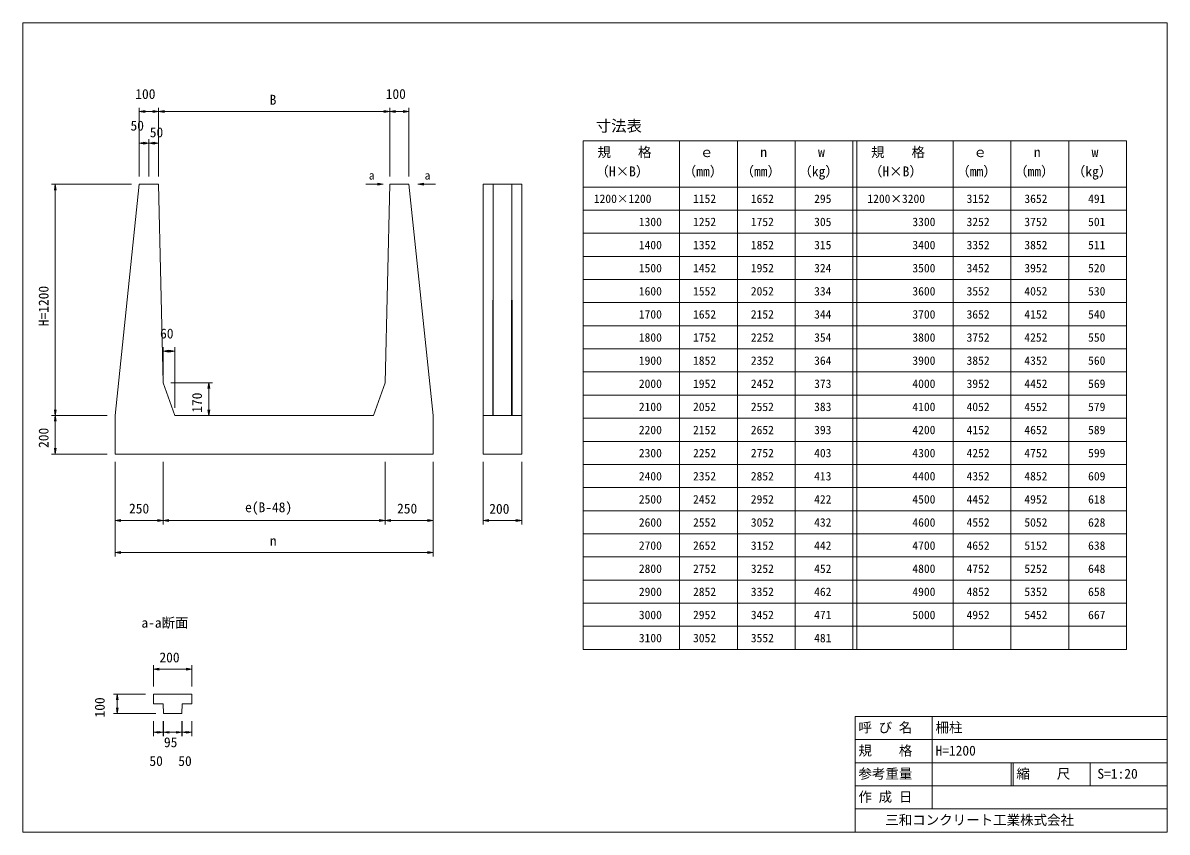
# Model space of a CAD drawing. Units: millimetres, scale not verified. Extents: x 1970 to 31670, y 1380 to 22380.
import ezdxf
from ezdxf.enums import TextEntityAlignment as Align

# ---------------------------------------------------------------- set-up
doc = ezdxf.new("R2010")
doc.units = ezdxf.units.MM
doc.header["$LTSCALE"] = 40
for name, color, linetype, lineweight in [('0_2', 7, 'Continuous', 9), ('D-MTR-FRAM（材料表図枠）', 2, 'Continuous', 18), ('D-STR-DIM（寸法）', 7, 'Continuous', 18), ('D-STR（構造物外形線）', 1, 'Continuous', 18), ('D-TTL(外枠）', 2, 'Continuous', 18)]:
    doc.layers.add(name, color=color, linetype=linetype, lineweight=lineweight)
for name, color, linetype in [('D-MTR-TXT(文字列）', 7, 'Continuous'), ('D-MTR（材料表タイトル）', 7, 'Continuous'), ('D-TTL-TXT（文字）', 7, 'Continuous')]:
    doc.layers.add(name, color=color, linetype=linetype)
doc.styles.add('ＭＳ ゴシック', font='')
doc.styles.get('ＭＳ ゴシック').set_extended_font_data('MS Gothic')

msp = doc.modelspace()

# ---------------------------------------------------------------- linework, layer by layer
at = {"layer": '0_2'}
for p, q in [((4991.69, 20079.8), (5141.69, 20104.8)), ((5141.69, 20054.8), (4991.69, 20079.8)), ((5341.69, 20104.8), (5491.69, 20079.8)), ((5491.69, 20079.8), (5341.69, 20054.8)), ((5491.69, 20079.8), (5641.69, 20104.8)), ((5641.69, 20054.8), (5491.69, 20079.8)), ((11341.69, 20104.8), (11491.69, 20079.8)), ((11491.69, 20079.8), (11341.69, 20054.8)), ((11491.69, 20079.8), (11641.69, 20104.8)), ((11641.69, 20054.8), (11491.69, 20079.8)), ((11841.69, 20104.8), (11991.69, 20079.8)), ((11991.69, 20079.8), (11841.69, 20054.8)), ((4991.69, 19259.52), (5141.69, 19284.52)), ((5141.69, 19234.52), (4991.69, 19259.52)), ((5091.69, 19284.52), (5241.69, 19259.52)), ((5241.69, 19259.52), (5091.69, 19234.52)), ((5241.69, 19259.52), (5391.69, 19284.52)), ((5391.69, 19234.52), (5241.69, 19259.52)), ((5341.69, 19284.52), (5491.69, 19259.52)), ((5491.69, 19259.52), (5341.69, 19234.52)), ((2787.13, 18041.9), (2812.13, 18191.9)), ((2812.13, 18191.9), (2837.13, 18041.9)), ((11324.19, 18191.9), (11174.19, 18216.9)), ((11174.19, 18166.9), (11324.19, 18191.9)), ((12224.19, 18191.9), (12374.19, 18216.9)), ((12374.19, 18166.9), (12224.19, 18191.9)), ((5611.69, 13864.2), (5761.69, 13889.2)), ((5761.69, 13839.2), (5611.69, 13864.2)), ((5761.69, 13889.2), (5911.69, 13864.2)), ((5911.69, 13864.2), (5761.69, 13839.2)), ((6769.26, 12891.9), (6794.26, 13041.9)), ((6794.26, 13041.9), (6819.26, 12891.9)), ((2812.13, 12191.9), (2787.13, 12341.9)), ((2787.13, 12041.9), (2812.13, 12191.9)), ((2837.13, 12341.9), (2812.13, 12191.9)), ((2812.13, 12191.9), (2837.13, 12041.9)), ((6794.26, 12191.9), (6769.26, 12341.9)), ((6819.26, 12341.9), (6794.26, 12191.9)), ((2812.13, 11191.9), (2787.13, 11341.9)), ((2837.13, 11341.9), (2812.13, 11191.9)), ((4361.69, 9464.13), (4511.69, 9489.13)), ((4511.69, 9439.13), (4361.69, 9464.13)), ((5461.69, 9489.13), (5611.69, 9464.13)), ((5611.69, 9464.13), (5461.69, 9439.13)), ((5611.69, 9464.13), (5761.69, 9489.13)), ((5761.69, 9439.13), (5611.69, 9464.13)), ((11221.69, 9489.13), (11371.69, 9464.13)), ((11371.69, 9464.13), (11221.69, 9439.13)), ((11371.69, 9464.13), (11521.69, 9489.13)), ((11521.69, 9439.13), (11371.69, 9464.13)), ((12471.69, 9489.13), (12621.69, 9464.13)), ((12621.69, 9464.13), (12471.69, 9439.13)), ((13917.65, 9464.13), (14067.65, 9489.13)), ((14067.65, 9439.13), (13917.65, 9464.13)), ((14767.65, 9489.13), (14917.65, 9464.13)), ((14917.65, 9464.13), (14767.65, 9439.13)), ((4361.69, 8634.87), (4511.69, 8659.87)), ((4511.69, 8609.87), (4361.69, 8634.87)), ((12471.69, 8659.87), (12621.69, 8634.87)), ((12621.69, 8634.87), (12471.69, 8609.87)), ((5356.94, 5608.59), (5506.94, 5633.59)), ((5506.94, 5583.59), (5356.94, 5608.59)), ((6206.94, 5633.59), (6356.94, 5608.59)), ((6356.94, 5608.59), (6206.94, 5583.59)), ((4395.96, 4808.89), (4420.96, 4958.89)), ((4420.96, 4958.89), (4445.96, 4808.89)), ((4420.96, 4458.89), (4395.96, 4608.89)), ((4445.96, 4608.89), (4420.96, 4458.89)), ((5356.94, 3970.01), (5506.94, 3995.01)), ((5506.94, 3945.01), (5356.94, 3970.01)), ((5456.94, 3995.01), (5606.94, 3970.01)), ((5606.94, 3970.01), (5456.94, 3945.01)), ((5619.44, 3970.01), (5769.44, 3995.01)), ((5769.44, 3945.01), (5619.44, 3970.01)), ((5944.44, 3995.01), (6094.44, 3970.01)), ((6094.44, 3970.01), (5944.44, 3945.01)), ((6106.94, 3970.01), (6256.94, 3995.01)), ((6256.94, 3945.01), (6106.94, 3970.01)), ((6206.94, 3995.01), (6356.94, 3970.01)), ((6356.94, 3970.01), (6206.94, 3945.01))]:
    msp.add_line(p, q, dxfattribs=at)
at = {"layer": '0_2', "lineweight": 18}
for p, q in [((4991.69, 20079.8), (5011.69, 20079.8)), ((5491.69, 20079.8), (5471.69, 20079.8)), ((5491.69, 20079.8), (5511.69, 20079.8)), ((11491.69, 20079.8), (11471.69, 20079.8)), ((11491.69, 20079.8), (11511.69, 20079.8)), ((11991.69, 20079.8), (11971.69, 20079.8)), ((4991.69, 19259.52), (5011.69, 19259.52)), ((5241.69, 19259.52), (5221.69, 19259.52)), ((5241.69, 19259.52), (5261.69, 19259.52)), ((5491.69, 19259.52), (5471.69, 19259.52)), ((2812.13, 18191.9), (2812.13, 18171.9)), ((11324.19, 18191.9), (11304.19, 18191.9)), ((12224.19, 18191.9), (12244.19, 18191.9)), ((5611.69, 13864.2), (5631.69, 13864.2)), ((5911.69, 13864.2), (5891.69, 13864.2)), ((6794.26, 13041.9), (6794.26, 13021.9)), ((2812.13, 12191.9), (2812.13, 12211.9)), ((2812.13, 12191.9), (2812.13, 12171.9)), ((6794.26, 12191.9), (6794.26, 12211.9)), ((2812.13, 11191.9), (2812.13, 11211.9)), ((4361.69, 9464.13), (4381.69, 9464.13)), ((5611.69, 9464.13), (5591.69, 9464.13)), ((5611.69, 9464.13), (5631.69, 9464.13)), ((11371.69, 9464.13), (11351.69, 9464.13)), ((11371.69, 9464.13), (11391.69, 9464.13)), ((12621.69, 9464.13), (12601.69, 9464.13)), ((13917.65, 9464.13), (13937.65, 9464.13)), ((14917.65, 9464.13), (14897.65, 9464.13)), ((4361.69, 8634.87), (4381.69, 8634.87)), ((12621.69, 8634.87), (12601.69, 8634.87)), ((5356.94, 5608.59), (5376.94, 5608.59)), ((6356.94, 5608.59), (6336.94, 5608.59)), ((4420.96, 4958.89), (4420.96, 4938.89)), ((4420.96, 4458.89), (4420.96, 4478.89)), ((5356.94, 3970.01), (5376.94, 3970.01)), ((5606.94, 3970.01), (5586.94, 3970.01)), ((5619.44, 3970.01), (5639.44, 3970.01)), ((6094.44, 3970.01), (6074.44, 3970.01)), ((6106.94, 3970.01), (6126.94, 3970.01)), ((6356.94, 3970.01), (6336.94, 3970.01))]:
    msp.add_line(p, q, dxfattribs=at)
at = {"layer": 'D-MTR-FRAM（材料表図枠）'}
for p, q in [((16516.04, 19320.48), (30616.04, 19320.48)), ((16516.04, 6120.48), (16516.04, 19320.48)), ((19016.04, 6120.48), (19016.04, 19320.48)), ((20516.04, 6120.48), (20516.04, 19320.48)), ((22016.04, 6120.48), (22016.04, 19320.48)), ((23516.04, 6120.48), (23516.04, 19320.48)), ((23616.04, 6120.48), (23616.04, 19320.48)), ((26116.04, 6120.48), (26116.04, 19320.48)), ((27616.04, 6120.48), (27616.04, 19320.48)), ((29116.04, 6120.48), (29116.04, 19320.48)), ((30616.04, 6120.48), (30616.04, 19320.48)), ((16516.04, 18120.48), (30616.04, 18120.48)), ((16516.04, 17520.48), (30616.04, 17520.48)), ((16516.04, 16920.48), (30616.04, 16920.48)), ((16516.04, 16320.48), (30616.04, 16320.48)), ((16516.04, 15720.48), (30616.04, 15720.48)), ((16516.04, 15120.48), (30616.04, 15120.48)), ((16516.04, 14520.48), (30616.04, 14520.48)), ((16516.04, 13920.48), (30616.04, 13920.48)), ((16516.04, 13320.48), (30616.04, 13320.48)), ((16516.04, 12720.48), (30616.04, 12720.48)), ((16516.04, 12120.48), (30616.04, 12120.48)), ((16516.04, 11520.48), (30616.04, 11520.48)), ((16516.04, 10920.48), (30616.04, 10920.48)), ((16516.04, 10320.48), (30616.04, 10320.48)), ((16516.04, 9720.48), (30616.04, 9720.48)), ((16516.04, 9120.48), (30616.04, 9120.48)), ((16516.04, 8520.48), (30616.04, 8520.48)), ((16516.04, 7920.48), (30616.04, 7920.48)), ((16516.04, 7320.48), (30616.04, 7320.48)), ((16516.04, 6720.48), (30616.04, 6720.48)), ((16516.04, 6120.48), (30616.04, 6120.48))]:
    msp.add_line(p, q, dxfattribs=at)
at = {"layer": 'D-STR-DIM（寸法）'}
for p, q in [((4991.69, 18391.9), (4991.69, 20179.8)), ((5011.69, 20079.8), (5471.69, 20079.8)), ((5491.69, 18391.9), (5491.69, 20179.8)), ((5491.69, 18391.9), (5491.69, 20179.8)), ((5511.69, 20079.8), (11471.69, 20079.8)), ((11491.69, 18391.9), (11491.69, 20179.8)), ((11491.69, 18391.9), (11491.69, 20179.8)), ((11971.69, 20079.8), (11511.69, 20079.8)), ((11991.69, 18391.9), (11991.69, 20179.8)), ((4991.69, 18391.9), (4991.69, 19359.52)), ((5241.69, 18391.9), (5241.69, 19359.52)), ((5241.69, 18391.9), (5241.69, 19359.52)), ((5491.69, 18391.9), (5491.69, 19359.52)), ((5221.69, 19259.52), (5011.69, 19259.52)), ((5261.69, 19259.52), (5471.69, 19259.52)), ((4791.69, 18191.9), (2712.13, 18191.9)), ((2812.13, 18171.9), (2812.13, 12211.9)), ((11304.19, 18191.9), (10867.67, 18191.9)), ((12244.19, 18191.9), (12680.7, 18191.9)), ((5611.69, 13241.9), (5611.69, 13964.2)), ((5911.69, 12391.9), (5911.69, 13964.2)), ((5891.69, 13864.2), (5631.69, 13864.2)), ((5811.69, 13041.9), (6894.26, 13041.9)), ((6794.26, 12211.9), (6794.26, 13021.9)), ((4161.69, 12191.9), (2712.13, 12191.9)), ((4161.69, 12191.9), (2712.13, 12191.9)), ((6111.69, 12191.9), (6894.26, 12191.9)), ((2812.13, 12171.9), (2812.13, 11211.9)), ((4161.69, 11191.9), (2712.13, 11191.9)), ((4361.69, 10991.9), (4361.69, 9364.13)), ((4361.69, 10991.9), (4361.69, 8534.87)), ((5611.69, 10991.9), (5611.69, 9364.13)), ((5611.69, 10991.9), (5611.69, 9364.13)), ((11371.69, 10991.9), (11371.69, 9364.13)), ((11371.69, 10991.9), (11371.69, 9364.13)), ((12621.69, 10991.9), (12621.69, 9364.13)), ((12621.69, 10991.9), (12621.69, 8534.87)), ((13917.65, 10991.9), (13917.65, 9364.13)), ((14917.65, 10991.9), (14917.65, 9364.13)), ((4381.69, 9464.13), (5591.69, 9464.13)), ((11351.69, 9464.13), (5631.69, 9464.13)), ((12601.69, 9464.13), (11391.69, 9464.13)), ((14897.65, 9464.13), (13937.65, 9464.13)), ((4381.69, 8634.87), (12601.69, 8634.87)), ((5356.94, 5158.89), (5356.94, 5708.59)), ((6356.94, 5158.89), (6356.94, 5708.59)), ((5376.94, 5608.59), (6336.94, 5608.59)), ((5156.94, 4958.89), (4320.96, 4958.89)), ((4420.96, 4938.89), (4420.96, 4478.89)), ((5419.44, 4458.89), (4320.96, 4458.89)), ((5356.94, 4258.89), (5356.94, 3870.01)), ((5606.94, 4258.89), (5606.94, 3870.01)), ((5619.44, 4258.89), (5619.44, 3870.01)), ((6094.44, 4258.89), (6094.44, 3870.01)), ((6106.94, 4258.89), (6106.94, 3870.01)), ((6356.94, 4258.89), (6356.94, 3870.01)), ((5376.94, 3970.01), (5586.94, 3970.01)), ((6074.44, 3970.01), (5639.44, 3970.01)), ((6336.94, 3970.01), (6126.94, 3970.01))]:
    msp.add_line(p, q, dxfattribs=at)
at = {"layer": 'D-STR（構造物外形線）'}
for p, q in [((4361.69, 12191.9), (4991.69, 18191.9)), ((5491.69, 18191.9), (4991.69, 18191.9)), ((5491.69, 18191.9), (5611.69, 13041.9)), ((11371.69, 13041.9), (11491.69, 18191.9)), ((11491.69, 18191.9), (11991.69, 18191.9)), ((11991.69, 18191.9), (12621.69, 12191.9)), ((13917.65, 11191.9), (13917.65, 18191.9)), ((13917.65, 18191.9), (14917.65, 18191.9)), ((14173.9, 18191.9), (14167.65, 12191.9)), ((14180.15, 12191.9), (14173.9, 18191.9)), ((14661.4, 18191.9), (14655.15, 12191.9)), ((14667.65, 12191.9), (14661.4, 18191.9)), ((14917.65, 18191.9), (14917.65, 11191.9)), ((5611.69, 13041.9), (5911.69, 12191.9)), ((11071.69, 12191.9), (11371.69, 13041.9)), ((4361.69, 11191.9), (4361.69, 12191.9)), ((5911.69, 12191.9), (11071.69, 12191.9)), ((12621.69, 12191.9), (12621.69, 11191.9)), ((13917.65, 12191.9), (14917.65, 12191.9)), ((12621.69, 11191.9), (4361.69, 11191.9)), ((14917.65, 11191.9), (13917.65, 11191.9)), ((5356.94, 4958.89), (6356.94, 4958.89)), ((5356.94, 4958.89), (5356.94, 4708.89)), ((6356.94, 4958.89), (6356.94, 4708.89)), ((5356.94, 4708.89), (5606.94, 4708.89)), ((5606.94, 4708.89), (5619.44, 4458.89)), ((5619.44, 4458.89), (6094.44, 4458.89)), ((6106.94, 4708.89), (6094.44, 4458.89)), ((6356.94, 4708.89), (6106.94, 4708.89))]:
    msp.add_line(p, q, dxfattribs=at)
at = {"layer": 'D-TTL(外枠）'}
for p, q in [((1970, 22380), (31670, 22380)), ((1970, 1380), (1970, 22380)), ((31670, 1380), (31670, 22380)), ((23570, 4380), (23570, 1380)), ((23570, 4380), (31670, 4380)), ((25570, 4380), (25570, 1980)), ((23570, 3780), (31670, 3780)), ((23570, 3180), (31670, 3180)), ((27620, 3180), (27620, 2580)), ((27670, 3180), (27670, 2580)), ((29670, 3180), (29670, 2580)), ((23569.05, 2580), (31670, 2580)), ((23570, 1980), (31670, 1980)), ((31670, 1380), (1970, 1380)), ((1970, 1380), (31670, 1380))]:
    msp.add_line(p, q, dxfattribs=at)

# ---------------------------------------------------------------- texts
at = {"layer": 'D-MTR-TXT(文字列）', "style": 'ＭＳ ゴシック'}
for s, height, p in [('規\u3000  格', 256.6, (16886.69, 18820.48)), ('ｅ', 256.6, (19542.08, 18820.48)), ('n', 256.6, (21109.97, 18820.48)), ('w', 256.6, (22609.97, 18820.48)), ('規\u3000  格', 256.6, (23986.69, 18820.48)), ('ｅ', 256.6, (26642.08, 18820.48)), ('n', 256.6, (28209.97, 18820.48)), ('w', 256.6, (29709.97, 18820.48)), ('a', 219.9, (10948.61, 18247.84)), ('a', 219.9, (12396.02, 18247.84)), ('（H×B）', 256.6, (16831.49, 18320.48)), ('（mm）', 256.6, (19098.88, 18320.48)), ('（mm）', 256.6, (20598.88, 18320.48)), ('（kg）', 256.6, (22098.88, 18320.48)), ('（H×B）', 256.6, (23931.49, 18320.48)), ('（mm）', 256.6, (26198.88, 18320.48)), ('（mm）', 256.6, (27698.88, 18320.48)), ('（kg）', 256.6, (29198.88, 18320.48)), ('1200×1200', 219.9, (16790.06, 17640.48)), ('1152', 219.9, (19364.64, 17640.48)), ('1652', 219.9, (20864.64, 17640.48)), ('295', 219.9, (22507.77, 17640.48)), ('1200×3200', 219.9, (23890.06, 17640.48)), ('3152', 219.9, (26464.64, 17640.48)), ('3652', 219.9, (27964.64, 17640.48)), ('491', 219.9, (29618.91, 17640.48)), ('1300', 219.9, (17957.91, 17040.48)), ('1252', 219.9, (19364.64, 17040.48)), ('1752', 219.9, (20864.64, 17040.48)), ('305', 219.9, (22507.77, 17040.48)), ('3300', 219.9, (25057.91, 17040.48)), ('3252', 219.9, (26464.64, 17040.48)), ('3752', 219.9, (27964.64, 17040.48)), ('501', 219.9, (29618.91, 17040.48)), ('1400', 219.9, (17957.91, 16440.48)), ('1352', 219.9, (19364.64, 16440.48)), ('1852', 219.9, (20864.64, 16440.48)), ('315', 219.9, (22507.77, 16440.48)), ('3400', 219.9, (25057.91, 16440.48)), ('3352', 219.9, (26464.64, 16440.48)), ('3852', 219.9, (27964.64, 16440.48)), ('511', 219.9, (29618.91, 16440.48)), ('1500', 219.9, (17957.91, 15840.48)), ('1452', 219.9, (19364.64, 15840.48)), ('1952', 219.9, (20864.64, 15840.48)), ('324', 219.9, (22507.77, 15840.48)), ('3500', 219.9, (25057.91, 15840.48)), ('3452', 219.9, (26464.64, 15840.48)), ('3952', 219.9, (27964.64, 15840.48)), ('520', 219.9, (29618.91, 15840.48)), ('1600', 219.9, (17957.91, 15240.48)), ('1552', 219.9, (19364.64, 15240.48)), ('2052', 219.9, (20864.64, 15240.48)), ('334', 219.9, (22507.77, 15240.48)), ('3600', 219.9, (25057.91, 15240.48)), ('3552', 219.9, (26464.64, 15240.48)), ('4052', 219.9, (27964.64, 15240.48)), ('530', 219.9, (29618.91, 15240.48)), ('1700', 219.9, (17957.91, 14640.48)), ('1652', 219.9, (19364.64, 14640.48)), ('2152', 219.9, (20864.64, 14640.48)), ('344', 219.9, (22507.77, 14640.48)), ('3700', 219.9, (25057.91, 14640.48)), ('3652', 219.9, (26464.64, 14640.48)), ('4152', 219.9, (27964.64, 14640.48)), ('540', 219.9, (29618.91, 14640.48)), ('1800', 219.9, (17957.91, 14040.48)), ('1752', 219.9, (19364.64, 14040.48)), ('2252', 219.9, (20864.64, 14040.48)), ('354', 219.9, (22507.77, 14040.48)), ('3800', 219.9, (25057.91, 14040.48)), ('3752', 219.9, (26464.64, 14040.48)), ('4252', 219.9, (27964.64, 14040.48)), ('550', 219.9, (29618.91, 14040.48)), ('1900', 219.9, (17957.91, 13440.48)), ('1852', 219.9, (19364.64, 13440.48)), ('2352', 219.9, (20864.64, 13440.48)), ('364', 219.9, (22507.77, 13440.48)), ('3900', 219.9, (25057.91, 13440.48)), ('3852', 219.9, (26464.64, 13440.48)), ('4352', 219.9, (27964.64, 13440.48)), ('560', 219.9, (29618.91, 13440.48)), ('2000', 219.9, (17957.91, 12840.48)), ('1952', 219.9, (19364.64, 12840.48)), ('2452', 219.9, (20864.64, 12840.48)), ('373', 219.9, (22507.77, 12840.48)), ('4000', 219.9, (25057.91, 12840.48)), ('3952', 219.9, (26464.64, 12840.48)), ('4452', 219.9, (27964.64, 12840.48)), ('569', 219.9, (29618.91, 12840.48)), ('2100', 219.9, (17957.91, 12240.48)), ('2052', 219.9, (19364.64, 12240.48)), ('2552', 219.9, (20864.64, 12240.48)), ('383', 219.9, (22507.77, 12240.48)), ('4100', 219.9, (25057.91, 12240.48)), ('4052', 219.9, (26464.64, 12240.48)), ('4552', 219.9, (27964.64, 12240.48)), ('579', 219.9, (29618.91, 12240.48)), ('2200', 219.9, (17957.91, 11640.48)), ('2152', 219.9, (19364.64, 11640.48)), ('2652', 219.9, (20864.64, 11640.48)), ('393', 219.9, (22507.77, 11640.48)), ('4200', 219.9, (25057.91, 11640.48)), ('4152', 219.9, (26464.64, 11640.48)), ('4652', 219.9, (27964.64, 11640.48)), ('589', 219.9, (29618.91, 11640.48)), ('2300', 219.9, (17957.91, 11040.48)), ('2252', 219.9, (19364.64, 11040.48)), ('2752', 219.9, (20864.64, 11040.48)), ('403', 219.9, (22507.77, 11040.48)), ('4300', 219.9, (25057.91, 11040.48)), ('4252', 219.9, (26464.64, 11040.48)), ('4752', 219.9, (27964.64, 11040.48)), ('599', 219.9, (29618.91, 11040.48)), ('2400', 219.9, (17957.91, 10440.48)), ('2352', 219.9, (19364.64, 10440.48)), ('2852', 219.9, (20864.64, 10440.48)), ('413', 219.9, (22507.77, 10440.48)), ('4400', 219.9, (25057.91, 10440.48)), ('4352', 219.9, (26464.64, 10440.48)), ('4852', 219.9, (27964.64, 10440.48)), ('609', 219.9, (29618.91, 10440.48)), ('2500', 219.9, (17957.91, 9840.48)), ('2452', 219.9, (19364.64, 9840.48)), ('2952', 219.9, (20864.64, 9840.48)), ('422', 219.9, (22507.77, 9840.48)), ('4500', 219.9, (25057.91, 9840.48)), ('4452', 219.9, (26464.64, 9840.48)), ('4952', 219.9, (27964.64, 9840.48)), ('618', 219.9, (29618.91, 9840.48)), ('2600', 219.9, (17957.91, 9240.48)), ('2552', 219.9, (19364.64, 9240.48)), ('3052', 219.9, (20864.64, 9240.48)), ('432', 219.9, (22507.77, 9240.48)), ('4600', 219.9, (25057.91, 9240.48)), ('4552', 219.9, (26464.64, 9240.48)), ('5052', 219.9, (27964.64, 9240.48)), ('628', 219.9, (29618.91, 9240.48)), ('2700', 219.9, (17957.91, 8640.48)), ('2652', 219.9, (19364.64, 8640.48)), ('3152', 219.9, (20864.64, 8640.48)), ('442', 219.9, (22507.77, 8640.48)), ('4700', 219.9, (25057.91, 8640.48)), ('4652', 219.9, (26464.64, 8640.48)), ('5152', 219.9, (27964.64, 8640.48)), ('638', 219.9, (29618.91, 8640.48)), ('2800', 219.9, (17957.91, 8040.48)), ('2752', 219.9, (19364.64, 8040.48)), ('3252', 219.9, (20864.64, 8040.48)), ('452', 219.9, (22507.77, 8040.48)), ('4800', 219.9, (25057.91, 8040.48)), ('4752', 219.9, (26464.64, 8040.48)), ('5252', 219.9, (27964.64, 8040.48)), ('648', 219.9, (29618.91, 8040.48)), ('2900', 219.9, (17957.91, 7440.48)), ('2852', 219.9, (19364.64, 7440.48)), ('3352', 219.9, (20864.64, 7440.48)), ('462', 219.9, (22507.77, 7440.48)), ('4900', 219.9, (25057.91, 7440.48)), ('4852', 219.9, (26464.64, 7440.48)), ('5352', 219.9, (27964.64, 7440.48)), ('658', 219.9, (29618.91, 7440.48)), ('a-a断面', 256.6, (5046.2, 6607.9)), ('3000', 219.9, (17957.91, 6840.48)), ('2952', 219.9, (19364.64, 6840.48)), ('3452', 219.9, (20864.64, 6840.48)), ('471', 219.9, (22507.77, 6840.48)), ('5000', 219.9, (25057.91, 6840.48)), ('4952', 219.9, (26464.64, 6840.48)), ('5452', 219.9, (27964.64, 6840.48)), ('667', 219.9, (29618.91, 6840.48)), ('3100', 219.9, (17957.91, 6240.48)), ('3052', 219.9, (19364.64, 6240.48)), ('3552', 219.9, (20864.64, 6240.48)), ('481', 219.9, (22507.77, 6240.48))]:
    msp.add_text(s, height=height, dxfattribs=at).set_placement(p, align=Align.BOTTOM_LEFT)
at = {"layer": 'D-MTR（材料表タイトル）', "style": 'ＭＳ ゴシック'}
msp.add_text('寸法表', height=293.3, dxfattribs=at).set_placement((16838.45, 19473.01), align=Align.BOTTOM_LEFT)
at = {"layer": 'D-STR-DIM（寸法）', "style": 'ＭＳ ゴシック'}
for s, p in [('100', (4887.24, 20329.8)), ('B', (8375.31, 20179.8)), ('100', (11387.24, 20329.8)), ('50', (4763.39, 19509.52)), ('50', (5263.39, 19334.52)), ('60', (5530.72, 14114.2)), ('250', (4724.45, 9572.04)), ('e(B-48)', (7737.5, 9604.99)), ('250', (11681.97, 9572.04)), ('200', (14074.76, 9564.13)), ('n', (8377.98, 8734.87)), ('200', (5514.05, 5708.59)), ('95', (5631.31, 3506.82)), ('50', (5253.64, 3020.01)), ('50', (6003.64, 3020.01))]:
    msp.add_text(s, height=256.6, dxfattribs=at).set_placement(p, align=Align.BOTTOM_LEFT)
for s, p in [('H=1200', (2712.13, 14507.89)), ('170', (6694.26, 12262.46)), ('200', (2712.13, 11349)), ('100', (4170.96, 4354.45))]:
    msp.add_text(s, height=256.6, rotation=90, dxfattribs=at).set_placement(p, align=Align.BOTTOM_LEFT)
at = {"layer": 'D-TTL-TXT（文字）', "style": 'ＭＳ ゴシック'}
for s, p in [('呼 び 名', (23657.46, 3889.46)), ('柵柱', (25657.46, 3889.46)), ('規    格', (23657.46, 3289.46)), ('H=1200', (25657.46, 3289.46)), ('参考重量', (23657.46, 2689.46)), ('縮\u3000  尺', (27757.46, 2689.46)), ('S=1:20', (29860.49, 2689.46)), ('作 成 日', (23657.46, 2089.46)), ('三和コンクリート工業株式会社', (24353.78, 1489.46))]:
    msp.add_text(s, height=256.6, dxfattribs=at).set_placement(p, align=Align.BOTTOM_LEFT)

doc.saveas('drawing.dxf')
